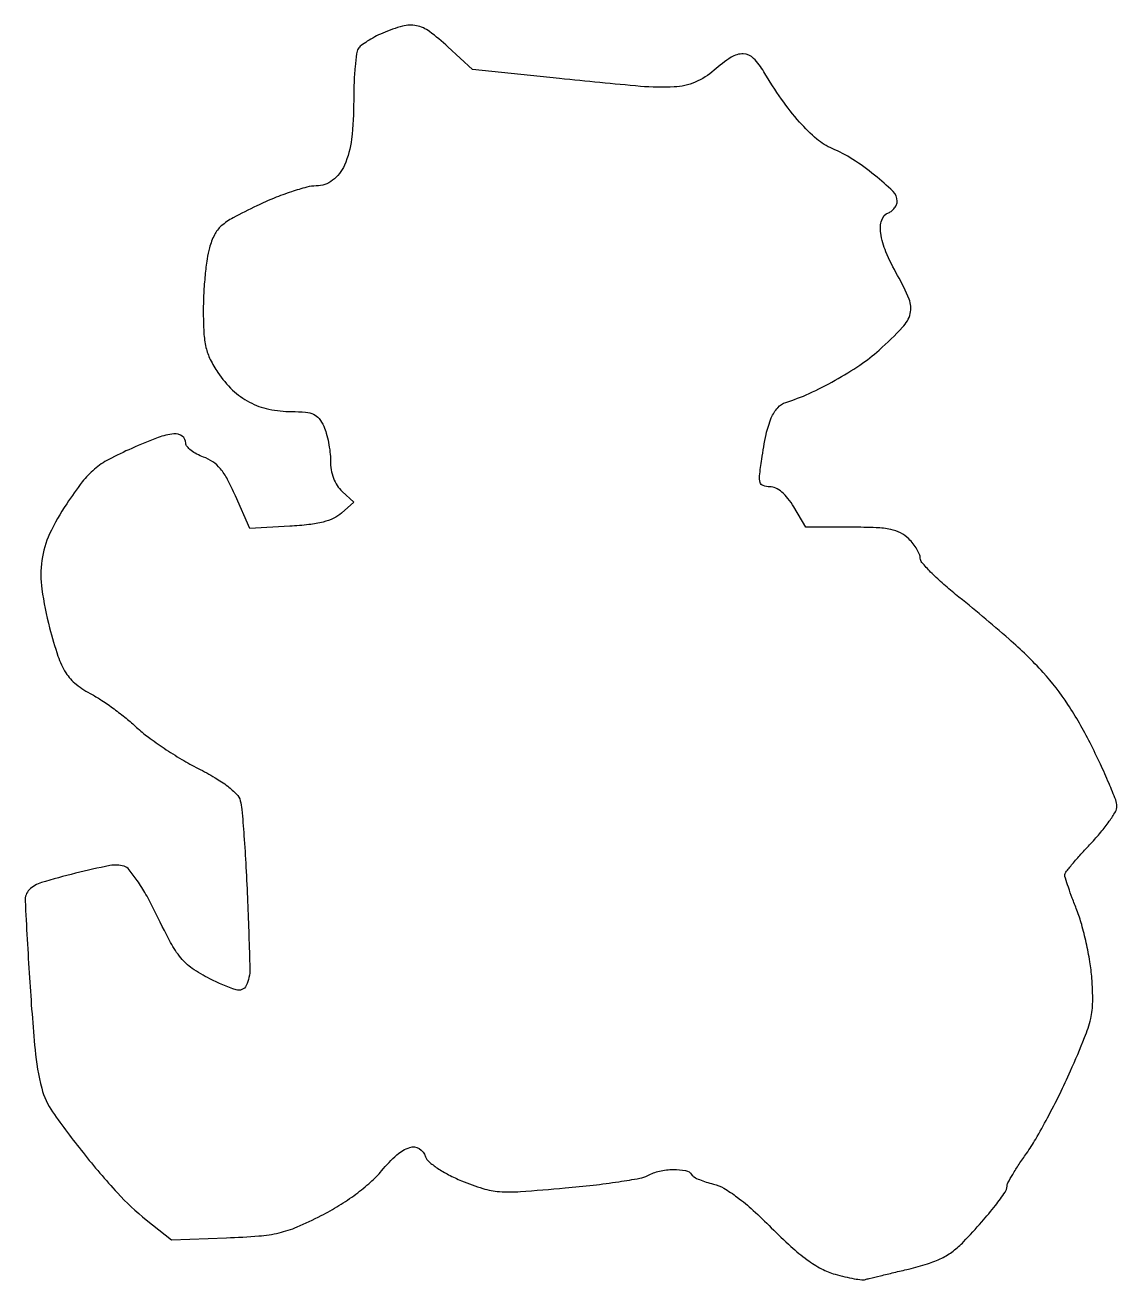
# Model space of a CAD drawing. Extents: x 0 to 189, y 1 to 218.
import ezdxf

# ---------------------------------------------------------------- set-up
doc = ezdxf.new("R2010")
doc.units = 0

msp = doc.modelspace()

# ---------------------------------------------------------------- linework, layer by layer
msp.add_lwpolyline([(62.032272, 216.417585, 0.019209), (60.648508, 215.753119, 0.020838), (59.357895, 215.000816, 0.020867), (58.312573, 214.268426, 0.088165), (57.797585, 213.706726, 0.110595), (57.49514, 212.867427, 0.009532), (57.251422, 210.587879, 0.012201), (57.077144, 207.827245, 0.009165), (57.015313, 204.783927, -0.027242), (56.638407, 198.114821, -0.075668), (55.425843, 193.592623, -0.125468), (53.380652, 190.971805, -0.166132), (50.536576, 190, 0.065109), (48.889898, 189.784661, 0.015707), (46.250308, 188.992722, 0.015858), (43.254637, 187.883564, 0.015147), (40.288387, 186.570968, 0.010431), (36.157259, 184.484115, 0.058663), (34.127374, 183.077997, 0.094048), (32.941728, 181.551084, 0.050503), (32.072176, 179.320968, 0.03181), (31.663073, 177.37547, 0.011394), (31.321191, 174.560911, 0.011251), (31.085531, 171.449171, 0.013074), (31.005577, 168.482135, 0.013724), (31.108509, 164.620809, 0.044194), (31.472935, 162.079467, 0.056552), (32.21938, 159.994152, 0.035044), (33.528678, 157.742985, 0.05211), (36.078626, 154.721545, 0.070012), (38.977944, 152.625745, 0.069911), (42.346425, 151.409445, 0.051776), (46.289825, 151, -0.02033), (48.706892, 150.901681, -0.087464), (50.094383, 150.538822, -0.121634), (51.033997, 149.7908, -0.057271), (51.839485, 148.452947, -0.038792), (52.284849, 147.2328, -0.020043), (52.659099, 145.651231, -0.0198), (52.915474, 143.985167, -0.02828), (53, 142.491902, 0.043334), (53.134635, 140.941374, 0.047594), (53.534494, 139.487223, 0.050506), (54.171803, 138.214964, 0.063951), (55.011262, 137.204135), (57.022524, 135.330359), (54.937809, 133.443718, -0.076746), (53.580049, 132.549545, -0.045237), (51.744073, 131.902633, -0.033546), (49.285534, 131.451972, -0.014446), (45.962934, 131.167748), (39.072774, 130.778419), (36.574247, 136.428031, 0.018096), (35.193406, 139.267888, 0.050341), (33.961988, 141.109591, 0.069021), (32.644442, 142.319932, 0.067543), (31.03786, 143.136646, -0.036222), (29.875112, 143.639031, -0.046), (28.892371, 144.271978, -0.053153), (28.209965, 144.934125, -0.175329), (28, 145.514492, 0.240368), (27.381504, 146.72672, 0.182214), (25.918838, 147.126417, 0.066754), (23.193686, 146.496875, 0.013897), (18.639044, 144.634613, 0.017815), (14.661377, 142.705577, 0.054498), (12.183862, 141.024892, 0.052811), (10.086547, 138.819648, 0.015977), (7.387989, 135.062307, 0.038211), (4.433802, 129.836347, 0.075364), (3.083846, 125.27392, 0.069588), (3.092425, 120.279706, 0.028542), (4.42675, 113.619918, 0.016228), (5.876136, 108.713889, 0.061852), (7.242432, 105.836068, 0.08374), (9.039981, 103.843125, 0.046944), (11.783436, 102.061374, -0.025681), (13.490408, 101.053135, -0.012345), (15.575641, 99.597089, -0.012204), (17.681125, 97.96754, -0.017078), (19.474066, 96.403818, 0.027993), (21.467446, 94.740441, 0.012779), (24.240232, 92.786472, 0.012609), (27.273885, 90.871409, 0.01696), (30.118709, 89.3026, -0.015588), (33.04324, 87.700284, -0.030528), (35.24408, 86.215739, -0.038227), (36.748845, 84.8667, -0.122767), (37.411652, 83.706889, -0.047788), (37.684355, 82.202881, -0.002948), (38.038607, 77.668586, -0.004354), (38.382275, 72.252176, -0.003211), (38.672005, 66.25, -0.004294), (39.056832, 54.671338, -0.12065), (38.41738, 51.750155, -0.37601), (36.67702, 51.022853, -0.037086), (32.143264, 52.926912, -0.031466), (29.085594, 54.737627, -0.073254), (27.131031, 56.536037, -0.048867), (25.350013, 59.236287, -0.008123), (22.533115, 64.793103, 0.016327), (21.089594, 67.528488, 0.021281), (19.584204, 69.925444, 0.019498), (18.196009, 71.780891, 0.149353), (17.304002, 72.381972, 0.124002), (14.861179, 72.503486, 0.01146), (8.905434, 71.171915, 0.011422), (3.015674, 69.568974, 0.124851), (0.923335, 68.323335, 0.21239), (0.196265, 66.431053, 0.002617), (0.955525, 53.115293, 0.007316), (1.912559, 40.682452, 0.039371), (3.060736, 34, 0.091467), (4.935349, 29.926325, 0.014628), (10.213756, 22.880578, 0.017155), (16.151609, 15.923541, 0.040155), (21.153799, 11.266336), (25.498612, 7.828163), (35.019353, 8.164081, 0.010306), (40.620111, 8.477373, 0.038367), (44.108, 9.015891, 0.043845), (47.234729, 10.043451, 0.016501), (51.410703, 12, 0.021054), (54.467967, 13.723193, 0.020789), (57.382819, 15.704233, 0.021909), (59.927386, 17.771668, 0.036482), (61.852418, 19.75, -0.033841), (64.506235, 22.506244, -0.107127), (66.712826, 23.779145, -0.218806), (68.349031, 23.580142, -0.179804), (69.442957, 22.179726, 0.141244), (70.012962, 21.324647, 0.028196), (71.493268, 20.209033, 0.027508), (73.438949, 19.057372, 0.021634), (75.659787, 18.022177, 0.023509), (79.36559, 16.686589, 0.05742), (82.213234, 16.156067, 0.034989), (85.839462, 16.157777, 0.004503), (93.588298, 16.774544, 0.006642), (98.440675, 17.269823, 0.008726), (102.853846, 17.857801, 0.006677), (106.515372, 18.460948, 0.078859), (107.873115, 18.932093, -0.068655), (109.898181, 19.681189, -0.049566), (112.292293, 19.965397, -0.051124), (114.414748, 19.78872, -0.211056), (115.452451, 19.076937, 0.127188), (115.870953, 18.675808, 0.02607), (116.796563, 18.218299, 0.025886), (117.958568, 17.787312, 0.021805), (119.227046, 17.450132, -0.08031), (121.019805, 16.74139, -0.027342), (123.351418, 15.175425, -0.022792), (126.096502, 12.902079, -0.012782), (129.228797, 9.908181, 0.012545), (132.628601, 6.655515, 0.026989), (135.43721, 4.364584, 0.03483), (137.913606, 2.809823, 0.053163), (140.263218, 1.858328, 0.011711), (141.958739, 1.41612, 0.014714), (143.549195, 1.089942, 0.012875), (144.883602, 0.892215, 0.102949), (145.5, 0.944001, -0.012076), (146.16949, 1.125574, -0.000797), (148.111308, 1.598907, -0.001154), (150.42837, 2.154139, -0.000862), (152.985303, 2.755961, 0.018928), (156.253831, 3.651019, 0.039042), (158.710337, 4.641258, 0.046495), (160.693917, 5.86876, 0.042317), (162.485303, 7.477263, 0.007611), (165.626855, 10.922468, 0.015058), (167.993276, 13.766471, 0.013518), (169.669613, 16.032854, 0.153645), (170, 17.082636, -0.126563), (170.14552, 17.648321, -0.008323), (170.990434, 19.123247, -0.01164), (172.08013, 20.860793, -0.008411), (173.37169, 22.747685, 0.02357), (174.954762, 25.217866, 0.008331), (176.992802, 28.894633, 0.008248), (179.100984, 33.01439, 0.009598), (180.964169, 37, 0.007591), (183.423752, 42.770495, 0.040103), (184.464121, 46.045691, 0.054699), (184.811775, 48.975252, 0.021917), (184.670322, 53.015491, 0.020712), (184.322488, 55.894338, 0.01371), (183.696493, 59.165569, 0.013809), (182.911797, 62.315954, 0.02594), (182.077843, 64.802512, -0.004706), (181.281881, 66.878962, -0.006525), (180.610366, 68.755852, -0.004229), (180.082084, 70.338961, -0.078566), (180, 70.85812, -0.166422), (180.166035, 71.34314, -0.006957), (181.321875, 72.79146, -0.011373), (182.775791, 74.482263, -0.007771), (184.5, 76.338659, 0.016989), (186.223051, 78.263783, 0.021346), (187.678176, 80.164438, 0.020088), (188.744358, 81.825817, 0.133352), (189.000173, 82.767559, 0.093545), (188.793821, 83.861459, 0.006883), (187.63728, 86.701177, 0.009391), (186.137524, 90.065793, 0.006977), (184.360296, 93.725809, 0.029031), (180.518699, 100.372798, 0.038509), (176.242526, 105.89315, 0.029653), (170.352636, 111.667056, 0.009935), (161.103149, 119.399404, -0.012524), (158.765162, 121.374557, -0.017693), (156.7928, 123.256346, -0.013943), (155.285332, 124.888754, -0.181387), (155, 125.649404, 0.101904), (154.865058, 126.304629, 0.032994), (154.4125, 127.190763, 0.031329), (153.765401, 128.13504, 0.030504), (153, 129, 0.07766), (151.595604, 130.024805, 0.069127), (149.88891, 130.623437, 0.040622), (147.381868, 130.920938, 0.009229), (143.098776, 131), (135.197552, 131), (133.132501, 134.5, 0.032454), (132.121369, 135.984554, 0.052182), (131.059629, 137.085912, 0.064301), (129.994738, 137.770005, 0.111102), (128.972452, 138, -0.081162), (127.836342, 138.18564, -0.244912), (127.308735, 138.733584, -0.099257), (127.206963, 139.883731, -0.009051), (127.575024, 142.75, -0.01584), (128.346042, 147.048251, -0.047738), (129.238133, 149.886105, -0.076029), (130.33603, 151.669836, -0.143753), (131.734992, 152.589872, 0.03311), (135.761729, 154.116525, 0.020486), (140.276302, 156.407212, 0.020525), (144.564655, 159.045633, 0.034699), (147.891231, 161.637937, 0.018476), (151.949822, 165.559996, 0.131852), (153.255589, 167.931193, 0.159459), (153.068498, 170.418234, 0.030626), (151.064521, 174.539669, -0.027322), (149.057018, 178.59997, -0.065336), (148.149101, 181.82945, -0.110355), (148.322416, 184.098154, -0.231066), (149.5, 185.361626, 0.076894), (150.07342, 185.689864, 0.064937), (150.559375, 186.193307, 0.066786), (150.888007, 186.788261, 0.093089), (151, 187.384586, 0.203362), (150.290596, 189.056639, 0.022399), (147.102107, 191.872963, 0.027751), (143.312689, 194.596731, 0.043015), (139.744977, 196.462089, -0.079395), (137.116263, 198.089127, -0.032971), (134.134532, 201.030657, -0.028632), (131.015483, 204.975531, -0.019942), (127.942432, 209.75, 0.062364), (126.16509, 212.056319, 0.192468), (124.393063, 212.825157, 0.152782), (122.293147, 212.234616, 0.035809), (119.347219, 210, -0.079751), (116.087233, 207.949934, -0.087424), (112.451516, 207.107089, -0.035807), (106.597282, 207.213571, -0.003561), (92.624022, 208.571731), (77.568023, 210.143463), (73.306354, 214.071731, 0.027265), (70.148889, 216.678738, 0.10805), (67.8651, 217.699747, 0.118341), (65.477161, 217.627039, 0.035824)], format="xyb", close=True)

doc.saveas('drawing.dxf')
